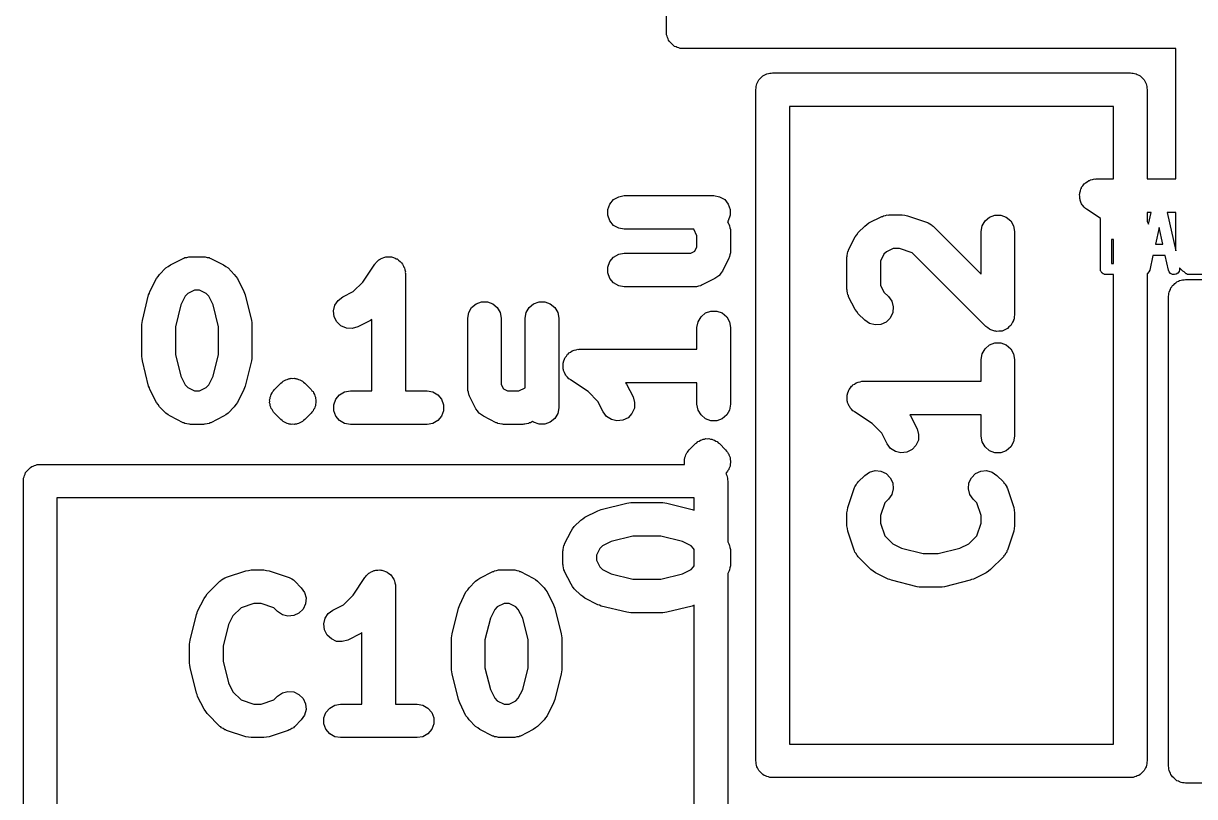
# Model space of a CAD drawing. Extents: x 103.2 to 159.1, y -150.7 to -109.
# Drawn here: x 103.66 to 108.9, y -124.14 to -120.68 of the extents above; entities that cross this region are included whole.
import ezdxf

# ---------------------------------------------------------------- set-up
doc = ezdxf.new("R2010")
doc.units = 0
doc.header["$MEASUREMENT"] = 0
doc.layers.add('BLACK', color=7, linetype='CONTINUOUS')

msp = doc.modelspace()

# ---------------------------------------------------------------- linework, layer by layer
at = {"layer": 'Black'}
for p, q in [((106.539, -120.718), (106.539, -119.518)), ((106.54, -120.724), (106.539, -120.718)), ((106.54, -120.731), (106.54, -120.724)), ((106.542, -120.737), (106.54, -120.731)), ((106.544, -120.744), (106.542, -120.737)), ((106.547, -120.749), (106.544, -120.744)), ((106.549, -120.755), (106.547, -120.749)), ((106.553, -120.761), (106.549, -120.755)), ((106.557, -120.766), (106.553, -120.761)), ((106.562, -120.77), (106.557, -120.766)), ((106.566, -120.775), (106.562, -120.77)), ((106.571, -120.779), (106.566, -120.775)), ((106.576, -120.783), (106.571, -120.779)), ((106.583, -120.785), (106.576, -120.783)), ((106.588, -120.788), (106.583, -120.785)), ((106.595, -120.79), (106.588, -120.788)), ((106.601, -120.792), (106.595, -120.79)), ((106.608, -120.792), (106.601, -120.792)), ((106.614, -120.793), (106.608, -120.792)), ((108.814, -120.793), (106.614, -120.793)), ((108.817, -120.792), (108.814, -120.793)), ((108.817, -121.375), (108.817, -120.792)), ((106.962, -120.924), (106.966, -120.919)), ((106.966, -120.919), (106.971, -120.915)), ((106.971, -120.915), (106.977, -120.911)), ((106.977, -120.911), (106.983, -120.909)), ((106.983, -120.909), (106.988, -120.906)), ((106.988, -120.906), (106.995, -120.904)), ((106.995, -120.904), (107.001, -120.902)), ((107.001, -120.902), (107.008, -120.902)), ((107.008, -120.902), (107.014, -120.901)), ((107.014, -120.901), (108.614, -120.901)), ((108.614, -120.901), (108.62, -120.902)), ((108.62, -120.902), (108.627, -120.902)), ((108.627, -120.902), (108.633, -120.904)), ((108.633, -120.904), (108.64, -120.906)), ((108.64, -120.906), (108.645, -120.909)), ((108.645, -120.909), (108.651, -120.911)), ((108.651, -120.911), (108.657, -120.915)), ((108.657, -120.915), (108.662, -120.919)), ((108.662, -120.919), (108.666, -120.924)), ((106.939, -120.976), (106.94, -120.97)), ((106.94, -120.963), (106.942, -120.957)), ((106.94, -120.97), (106.94, -120.963)), ((106.942, -120.957), (106.944, -120.95)), ((106.944, -120.95), (106.947, -120.945)), ((106.947, -120.945), (106.949, -120.938)), ((106.949, -120.938), (106.953, -120.933)), ((106.953, -120.933), (106.957, -120.928)), ((106.957, -120.928), (106.962, -120.924)), ((108.666, -120.924), (108.671, -120.928)), ((108.671, -120.928), (108.675, -120.933)), ((108.675, -120.933), (108.679, -120.938)), ((108.679, -120.938), (108.681, -120.945)), ((108.681, -120.945), (108.684, -120.95)), ((108.684, -120.95), (108.686, -120.957)), ((108.686, -120.957), (108.688, -120.963)), ((108.688, -120.963), (108.688, -120.97)), ((108.688, -120.97), (108.689, -120.976)), ((106.939, -123.976), (106.939, -120.976)), ((108.689, -120.976), (108.689, -121.375)), ((108.539, -121.051), (107.089, -121.051)), ((107.089, -121.051), (107.089, -123.901)), ((108.539, -121.375), (108.539, -121.051)), ((108.411, -121.396), (108.413, -121.393)), ((108.413, -121.393), (108.421, -121.388)), ((108.421, -121.388), (108.428, -121.383)), ((108.428, -121.383), (108.432, -121.382)), ((108.432, -121.382), (108.436, -121.38)), ((108.436, -121.38), (108.445, -121.378)), ((108.445, -121.378), (108.453, -121.375)), ((108.453, -121.375), (108.457, -121.376)), ((108.457, -121.376), (108.461, -121.375)), ((108.461, -121.375), (108.539, -121.375)), ((108.689, -121.375), (108.817, -121.375)), ((108.387, -121.445), (108.388, -121.441)), ((108.388, -121.454), (108.387, -121.445)), ((108.388, -121.437), (108.391, -121.429)), ((108.388, -121.441), (108.388, -121.437)), ((108.391, -121.429), (108.393, -121.42)), ((108.393, -121.42), (108.395, -121.416)), ((108.395, -121.416), (108.396, -121.412)), ((108.396, -121.412), (108.402, -121.406)), ((108.402, -121.406), (108.407, -121.398)), ((108.407, -121.398), (108.411, -121.396)), ((106.278, -121.512), (106.286, -121.488)), ((106.286, -121.488), (106.303, -121.468)), ((106.303, -121.468), (106.326, -121.455)), ((106.326, -121.455), (106.351, -121.45)), ((106.351, -121.45), (106.751, -121.45)), ((106.751, -121.45), (106.777, -121.455)), ((106.777, -121.455), (106.8, -121.468)), ((106.8, -121.468), (106.816, -121.488)), ((106.816, -121.488), (106.825, -121.512)), ((108.388, -121.463), (108.388, -121.454)), ((108.389, -121.467), (108.388, -121.463)), ((108.389, -121.471), (108.389, -121.467)), ((108.393, -121.479), (108.389, -121.471)), ((108.396, -121.487), (108.393, -121.479)), ((108.399, -121.491), (108.396, -121.487)), ((108.401, -121.494), (108.399, -121.491)), ((108.407, -121.501), (108.401, -121.494)), ((106.278, -121.538), (106.278, -121.512)), ((106.286, -121.563), (106.278, -121.538)), ((106.825, -121.538), (106.816, -121.563)), ((106.825, -121.512), (106.825, -121.538)), ((107.445, -121.572), (107.502, -121.544)), ((107.502, -121.544), (107.506, -121.543)), ((107.506, -121.543), (107.51, -121.54)), ((107.51, -121.54), (107.519, -121.539)), ((107.519, -121.539), (107.527, -121.536)), ((107.527, -121.536), (107.531, -121.537)), ((107.531, -121.537), (107.536, -121.536)), ((107.536, -121.536), (107.593, -121.536)), ((107.593, -121.536), (107.605, -121.538)), ((107.605, -121.538), (107.617, -121.54)), ((107.617, -121.54), (107.702, -121.568)), ((107.964, -121.563), (107.984, -121.546)), ((107.984, -121.546), (108.008, -121.537)), ((108.008, -121.537), (108.034, -121.537)), ((108.034, -121.537), (108.059, -121.546)), ((108.059, -121.546), (108.079, -121.563)), ((108.413, -121.507), (108.407, -121.501)), ((108.417, -121.51), (108.413, -121.507)), ((108.42, -121.512), (108.417, -121.51)), ((108.48, -121.552), (108.42, -121.512)), ((108.689, -121.525), (108.689, -121.566)), ((108.707, -121.525), (108.689, -121.525)), ((108.695, -121.578), (108.707, -121.525)), ((108.779, -121.525), (108.817, -121.696)), ((108.817, -121.525), (108.779, -121.525)), ((108.817, -121.696), (108.817, -121.525)), ((106.303, -121.583), (106.286, -121.563)), ((106.326, -121.596), (106.303, -121.583)), ((106.351, -121.6), (106.326, -121.596)), ((106.662, -121.6), (106.351, -121.6)), ((106.676, -121.629), (106.662, -121.6)), ((106.816, -121.563), (106.813, -121.567)), ((106.813, -121.567), (106.819, -121.577)), ((106.819, -121.577), (106.82, -121.581)), ((106.82, -121.581), (106.822, -121.585)), ((106.822, -121.585), (106.823, -121.594)), ((106.823, -121.594), (106.826, -121.602)), ((106.826, -121.602), (106.826, -121.607)), ((107.397, -121.615), (107.426, -121.586)), ((107.426, -121.586), (107.435, -121.579)), ((107.435, -121.579), (107.445, -121.572)), ((107.702, -121.568), (107.706, -121.57)), ((107.706, -121.57), (107.71, -121.571)), ((107.71, -121.571), (107.717, -121.576)), ((107.717, -121.576), (107.725, -121.581)), ((107.725, -121.581), (107.728, -121.584)), ((107.728, -121.584), (107.732, -121.586)), ((107.732, -121.586), (107.946, -121.801)), ((107.946, -121.611), (107.951, -121.585)), ((107.951, -121.585), (107.964, -121.563)), ((108.079, -121.563), (108.092, -121.585)), ((108.092, -121.585), (108.096, -121.611)), ((108.48, -121.778), (108.48, -121.552)), ((108.689, -121.566), (108.695, -121.578)), ((108.743, -121.593), (108.726, -121.667)), ((108.759, -121.667), (108.743, -121.593)), ((106.676, -121.679), (106.676, -121.629)), ((106.826, -121.607), (106.826, -121.611)), ((106.826, -121.611), (106.826, -121.697)), ((107.354, -121.692), (107.383, -121.634)), ((107.383, -121.634), (107.39, -121.625)), ((107.39, -121.625), (107.397, -121.615)), ((107.946, -121.801), (107.946, -121.611)), ((108.096, -121.611), (108.096, -121.982)), ((108.53, -121.646), (108.53, -121.753)), ((108.539, -121.646), (108.53, -121.646)), ((108.539, -121.753), (108.539, -121.646)), ((106.326, -121.712), (106.351, -121.707)), ((106.351, -121.707), (106.648, -121.707)), ((106.648, -121.707), (106.667, -121.698)), ((106.667, -121.698), (106.676, -121.679)), ((106.826, -121.705), (106.823, -121.714)), ((106.826, -121.697), (106.826, -121.701)), ((106.826, -121.701), (106.826, -121.705)), ((107.349, -121.708), (107.351, -121.699)), ((107.351, -121.699), (107.353, -121.696)), ((107.353, -121.696), (107.354, -121.692)), ((107.523, -121.701), (107.512, -121.712)), ((107.553, -121.686), (107.523, -121.701)), ((107.581, -121.686), (107.553, -121.686)), ((107.638, -121.705), (107.581, -121.686)), ((107.968, -122.035), (107.638, -121.705)), ((108.726, -121.667), (108.759, -121.667)), ((104.311, -121.767), (104.321, -121.759)), ((104.321, -121.759), (104.378, -121.731)), ((104.378, -121.731), (104.382, -121.73)), ((104.382, -121.73), (104.386, -121.727)), ((104.386, -121.727), (104.394, -121.726)), ((104.394, -121.726), (104.403, -121.723)), ((104.403, -121.723), (104.407, -121.724)), ((104.407, -121.724), (104.411, -121.723)), ((104.411, -121.723), (104.469, -121.723)), ((104.469, -121.723), (104.473, -121.724)), ((104.473, -121.724), (104.477, -121.723)), ((104.477, -121.723), (104.486, -121.726)), ((104.486, -121.726), (104.494, -121.727)), ((104.494, -121.727), (104.498, -121.73)), ((104.498, -121.73), (104.502, -121.731)), ((104.502, -121.731), (104.559, -121.759)), ((104.559, -121.759), (104.569, -121.767)), ((105.182, -121.836), (105.235, -121.756)), ((105.235, -121.756), (105.238, -121.753)), ((105.238, -121.753), (105.24, -121.75)), ((105.24, -121.75), (105.246, -121.744)), ((105.246, -121.744), (105.253, -121.737)), ((105.253, -121.737), (105.256, -121.736)), ((105.256, -121.736), (105.26, -121.733)), ((105.26, -121.733), (105.268, -121.73)), ((105.268, -121.73), (105.276, -121.726)), ((105.276, -121.726), (105.28, -121.725)), ((105.28, -121.725), (105.284, -121.724)), ((105.284, -121.724), (105.293, -121.724)), ((105.293, -121.724), (105.302, -121.723)), ((105.302, -121.723), (105.306, -121.724)), ((105.306, -121.724), (105.31, -121.724)), ((105.31, -121.724), (105.319, -121.727)), ((105.319, -121.727), (105.327, -121.729)), ((105.327, -121.729), (105.331, -121.732)), ((105.331, -121.732), (105.335, -121.733)), ((105.335, -121.733), (105.341, -121.739)), ((105.341, -121.739), (105.349, -121.744)), ((105.349, -121.744), (105.351, -121.747)), ((105.351, -121.747), (105.355, -121.75)), ((105.355, -121.75), (105.359, -121.757)), ((105.359, -121.757), (105.364, -121.765)), ((106.278, -121.769), (106.286, -121.745)), ((106.286, -121.745), (106.303, -121.725)), ((106.303, -121.725), (106.326, -121.712)), ((106.819, -121.73), (106.79, -121.787)), ((106.82, -121.726), (106.819, -121.73)), ((106.822, -121.722), (106.82, -121.726)), ((106.823, -121.714), (106.822, -121.722)), ((107.346, -121.725), (107.347, -121.721)), ((107.346, -121.868), (107.346, -121.725)), ((107.347, -121.717), (107.349, -121.708)), ((107.347, -121.721), (107.347, -121.717)), ((107.512, -121.712), (107.496, -121.743)), ((107.496, -121.743), (107.496, -121.85)), ((108.53, -121.753), (108.539, -121.753)), ((108.715, -121.717), (108.701, -121.783)), ((108.77, -121.717), (108.715, -121.717)), ((108.785, -121.783), (108.77, -121.717)), ((104.259, -121.821), (104.266, -121.812)), ((104.266, -121.812), (104.273, -121.802)), ((104.273, -121.802), (104.301, -121.773)), ((104.301, -121.773), (104.311, -121.767)), ((104.569, -121.767), (104.579, -121.773)), ((104.579, -121.773), (104.607, -121.802)), ((104.607, -121.802), (104.614, -121.812)), ((104.614, -121.812), (104.621, -121.821)), ((105.364, -121.765), (105.365, -121.769)), ((105.365, -121.769), (105.368, -121.772)), ((105.368, -121.772), (105.369, -121.781)), ((105.369, -121.781), (105.372, -121.79)), ((105.372, -121.79), (105.371, -121.794)), ((105.371, -121.794), (105.372, -121.798)), ((105.372, -121.798), (105.372, -122.323)), ((106.278, -121.795), (106.278, -121.769)), ((106.286, -121.82), (106.278, -121.795)), ((106.774, -121.808), (106.765, -121.814)), ((106.776, -121.807), (106.774, -121.808)), ((106.777, -121.805), (106.776, -121.807)), ((106.783, -121.796), (106.777, -121.805)), ((106.79, -121.787), (106.783, -121.796)), ((108.48, -121.78), (108.48, -121.778)), ((108.48, -121.782), (108.48, -121.78)), ((108.481, -121.784), (108.48, -121.782)), ((108.481, -121.786), (108.481, -121.784)), ((108.482, -121.788), (108.481, -121.786)), ((108.483, -121.79), (108.482, -121.788)), ((108.485, -121.792), (108.483, -121.79)), ((108.486, -121.794), (108.485, -121.792)), ((108.487, -121.795), (108.486, -121.794)), ((108.489, -121.797), (108.487, -121.795)), ((108.491, -121.798), (108.489, -121.797)), ((108.492, -121.799), (108.491, -121.798)), ((108.494, -121.8), (108.492, -121.799)), ((108.496, -121.801), (108.494, -121.8)), ((108.498, -121.802), (108.496, -121.801)), ((108.5, -121.802), (108.498, -121.802)), ((108.503, -121.802), (108.5, -121.802)), ((108.505, -121.803), (108.503, -121.802)), ((108.539, -121.803), (108.505, -121.803)), ((108.539, -123.901), (108.539, -121.803)), ((108.691, -121.798), (108.689, -121.799)), ((108.689, -121.799), (108.689, -123.976)), ((108.697, -121.791), (108.691, -121.798)), ((108.701, -121.783), (108.697, -121.791)), ((108.788, -121.791), (108.785, -121.783)), ((108.794, -121.798), (108.788, -121.791)), ((108.802, -121.802), (108.794, -121.798)), ((108.811, -121.803), (108.802, -121.802)), ((108.819, -121.801), (108.811, -121.803)), ((108.826, -121.796), (108.819, -121.801)), ((108.832, -121.789), (108.826, -121.796)), ((108.834, -121.781), (108.832, -121.789)), ((108.835, -121.774), (108.834, -121.773)), ((108.834, -121.773), (108.834, -121.781)), ((108.84, -121.778), (108.835, -121.774)), ((108.844, -121.783), (108.84, -121.778)), ((108.849, -121.787), (108.844, -121.783)), ((108.855, -121.791), (108.849, -121.787)), ((108.856, -121.792), (108.855, -121.791)), ((108.855, -121.791), (108.855, -121.791)), ((108.857, -121.794), (108.856, -121.792)), ((108.859, -121.795), (108.857, -121.794)), ((108.86, -121.797), (108.859, -121.795)), ((108.862, -121.798), (108.86, -121.797)), ((108.864, -121.799), (108.862, -121.798)), ((108.866, -121.8), (108.864, -121.799)), ((108.868, -121.801), (108.866, -121.8)), ((108.87, -121.802), (108.868, -121.801)), ((108.872, -121.802), (108.87, -121.802)), ((108.874, -121.802), (108.872, -121.802)), ((108.876, -121.803), (108.874, -121.802)), ((108.971, -121.803), (108.876, -121.803)), ((104.23, -121.879), (104.259, -121.821)), ((104.621, -121.821), (104.65, -121.879)), ((105.138, -121.879), (105.182, -121.836)), ((106.303, -121.84), (106.286, -121.82)), ((106.326, -121.853), (106.303, -121.84)), ((106.351, -121.857), (106.326, -121.853)), ((106.666, -121.857), (106.351, -121.857)), ((106.67, -121.857), (106.666, -121.857)), ((106.674, -121.857), (106.67, -121.857)), ((106.683, -121.854), (106.674, -121.857)), ((106.691, -121.853), (106.683, -121.854)), ((106.695, -121.851), (106.691, -121.853)), ((106.699, -121.849), (106.695, -121.851)), ((106.756, -121.821), (106.699, -121.849)), ((106.765, -121.814), (106.756, -121.821)), ((107.496, -121.85), (107.512, -121.881)), ((108.793, -121.869), (108.795, -121.862)), ((108.795, -121.862), (108.799, -121.857)), ((108.799, -121.857), (108.803, -121.852)), ((108.803, -121.852), (108.808, -121.848)), ((108.808, -121.848), (108.812, -121.843)), ((108.812, -121.843), (108.817, -121.839)), ((108.817, -121.839), (108.822, -121.835)), ((108.822, -121.835), (108.829, -121.833)), ((108.829, -121.833), (108.834, -121.83)), ((108.834, -121.83), (108.841, -121.828)), ((108.841, -121.828), (108.847, -121.826)), ((108.847, -121.826), (108.854, -121.826)), ((108.854, -121.826), (108.86, -121.825)), ((108.86, -121.825), (111.22, -121.825)), ((104.196, -122.008), (104.224, -121.894)), ((104.224, -121.894), (104.228, -121.886)), ((104.228, -121.886), (104.23, -121.879)), ((104.387, -121.899), (104.368, -121.938)), ((104.399, -121.888), (104.387, -121.899)), ((104.429, -121.873), (104.399, -121.888)), ((104.451, -121.873), (104.429, -121.873)), ((104.481, -121.888), (104.451, -121.873)), ((104.493, -121.899), (104.481, -121.888)), ((104.512, -121.938), (104.493, -121.899)), ((104.65, -121.879), (104.652, -121.886)), ((104.652, -121.886), (104.656, -121.894)), ((104.656, -121.894), (104.684, -122.008)), ((105.071, -121.918), (105.092, -121.902)), ((105.092, -121.902), (105.138, -121.879)), ((107.347, -121.872), (107.346, -121.868)), ((107.347, -121.877), (107.347, -121.872)), ((107.349, -121.885), (107.347, -121.877)), ((107.351, -121.894), (107.349, -121.885)), ((107.353, -121.897), (107.351, -121.894)), ((107.354, -121.902), (107.353, -121.897)), ((107.383, -121.959), (107.354, -121.902)), ((107.512, -121.881), (107.532, -121.901)), ((107.532, -121.901), (107.547, -121.922)), ((108.785, -121.9), (108.786, -121.894)), ((108.785, -124), (108.785, -121.9)), ((108.786, -121.887), (108.788, -121.881)), ((108.786, -121.894), (108.786, -121.887)), ((108.788, -121.881), (108.79, -121.874)), ((108.79, -121.874), (108.793, -121.869)), ((104.368, -121.938), (104.344, -122.036)), ((104.536, -122.036), (104.512, -121.938)), ((105.051, -121.965), (105.057, -121.939)), ((105.054, -121.991), (105.051, -121.965)), ((105.057, -121.939), (105.071, -121.918)), ((105.655, -121.972), (105.668, -121.95)), ((105.668, -121.95), (105.688, -121.933)), ((105.688, -121.933), (105.713, -121.924)), ((105.713, -121.924), (105.739, -121.924)), ((105.739, -121.924), (105.763, -121.933)), ((105.763, -121.933), (105.783, -121.95)), ((105.783, -121.95), (105.796, -121.972)), ((105.912, -121.972), (105.925, -121.95)), ((105.925, -121.95), (105.945, -121.933)), ((105.945, -121.933), (105.97, -121.924)), ((105.97, -121.924), (105.996, -121.924)), ((105.996, -121.924), (106.02, -121.933)), ((106.02, -121.933), (106.04, -121.95)), ((106.04, -121.95), (106.053, -121.972)), ((106.714, -121.974), (106.738, -121.966)), ((106.738, -121.966), (106.764, -121.966)), ((106.764, -121.966), (106.789, -121.974)), ((107.39, -121.968), (107.383, -121.959)), ((107.397, -121.978), (107.39, -121.968)), ((107.547, -121.922), (107.553, -121.947)), ((107.553, -121.947), (107.551, -121.973)), ((104.194, -122.026), (104.195, -122.017)), ((104.195, -122.017), (104.196, -122.008)), ((104.684, -122.008), (104.685, -122.017)), ((104.685, -122.017), (104.686, -122.026)), ((105.065, -122.014), (105.054, -121.991)), ((105.084, -122.032), (105.065, -122.014)), ((105.216, -122.008), (105.159, -122.036)), ((105.222, -122.004), (105.216, -122.008)), ((105.222, -122.323), (105.222, -122.004)), ((105.651, -121.998), (105.655, -121.972)), ((105.651, -122.312), (105.651, -121.998)), ((105.796, -121.972), (105.801, -121.998)), ((105.801, -121.998), (105.801, -122.294)), ((105.908, -121.998), (105.912, -121.972)), ((105.908, -122.309), (105.908, -121.998)), ((106.053, -121.972), (106.058, -121.998)), ((106.058, -121.998), (106.058, -122.398)), ((106.676, -122.039), (106.681, -122.014)), ((106.681, -122.014), (106.694, -121.991)), ((106.694, -121.991), (106.714, -121.974)), ((106.789, -121.974), (106.809, -121.991)), ((106.809, -121.991), (106.822, -122.014)), ((106.822, -122.014), (106.826, -122.039)), ((107.426, -122.007), (107.397, -121.978)), ((107.447, -122.022), (107.426, -122.007)), ((107.472, -122.028), (107.447, -122.022)), ((107.522, -122.015), (107.498, -122.026)), ((107.54, -121.997), (107.522, -122.015)), ((107.551, -121.973), (107.54, -121.997)), ((108.087, -122.016), (108.083, -122.025)), ((108.092, -122.008), (108.087, -122.016)), ((108.094, -122.002), (108.092, -122.005)), ((108.092, -122.005), (108.092, -122.008)), ((108.095, -121.992), (108.094, -122.002)), ((108.096, -121.982), (108.095, -121.992)), ((104.194, -122.169), (104.194, -122.026)), ((104.344, -122.036), (104.344, -122.16)), ((104.536, -122.16), (104.536, -122.036)), ((104.686, -122.026), (104.686, -122.169)), ((105.108, -122.042), (105.084, -122.032)), ((105.134, -122.044), (105.108, -122.042)), ((105.159, -122.036), (105.134, -122.044)), ((106.676, -122.136), (106.676, -122.039)), ((106.826, -122.039), (106.826, -122.382)), ((107.498, -122.026), (107.472, -122.028)), ((107.976, -122.041), (107.968, -122.035)), ((107.984, -122.047), (107.976, -122.041)), ((107.987, -122.048), (107.984, -122.047)), ((107.99, -122.05), (107.987, -122.048)), ((107.999, -122.053), (107.99, -122.05)), ((108.008, -122.056), (107.999, -122.053)), ((108.012, -122.056), (108.008, -122.056)), ((108.015, -122.057), (108.012, -122.056)), ((108.025, -122.056), (108.015, -122.057)), ((108.034, -122.056), (108.025, -122.056)), ((108.038, -122.055), (108.034, -122.056)), ((108.041, -122.055), (108.038, -122.055)), ((108.05, -122.051), (108.041, -122.055)), ((108.059, -122.047), (108.05, -122.051)), ((108.061, -122.045), (108.059, -122.047)), ((108.064, -122.044), (108.061, -122.045)), ((108.071, -122.037), (108.064, -122.044)), ((108.079, -122.03), (108.071, -122.037)), ((108.081, -122.028), (108.079, -122.03)), ((108.083, -122.025), (108.081, -122.028)), ((107.964, -122.134), (107.984, -122.117)), ((107.984, -122.117), (108.008, -122.108)), ((108.008, -122.108), (108.034, -122.108)), ((108.034, -122.108), (108.059, -122.117)), ((108.059, -122.117), (108.079, -122.134)), ((104.195, -122.178), (104.194, -122.169)), ((104.196, -122.188), (104.195, -122.178)), ((104.344, -122.16), (104.368, -122.257)), ((104.512, -122.257), (104.536, -122.16)), ((104.685, -122.178), (104.684, -122.188)), ((104.686, -122.169), (104.685, -122.178)), ((106.083, -122.181), (106.085, -122.177)), ((106.085, -122.177), (106.086, -122.173)), ((106.086, -122.173), (106.092, -122.167)), ((106.092, -122.167), (106.097, -122.159)), ((106.097, -122.159), (106.101, -122.157)), ((106.101, -122.157), (106.103, -122.153)), ((106.103, -122.153), (106.111, -122.149)), ((106.111, -122.149), (106.118, -122.144)), ((106.118, -122.144), (106.122, -122.142)), ((106.122, -122.142), (106.126, -122.14)), ((106.126, -122.14), (106.135, -122.139)), ((106.135, -122.139), (106.143, -122.136)), ((106.143, -122.136), (106.147, -122.137)), ((106.147, -122.137), (106.151, -122.136)), ((106.151, -122.136), (106.676, -122.136)), ((107.946, -122.182), (107.951, -122.157)), ((107.951, -122.157), (107.964, -122.134)), ((108.079, -122.134), (108.092, -122.157)), ((108.092, -122.157), (108.096, -122.182)), ((104.224, -122.302), (104.196, -122.188)), ((104.684, -122.188), (104.656, -122.302)), ((106.077, -122.206), (106.078, -122.202)), ((106.078, -122.215), (106.077, -122.206)), ((106.078, -122.198), (106.081, -122.189)), ((106.078, -122.202), (106.078, -122.198)), ((106.078, -122.224), (106.078, -122.215)), ((106.079, -122.228), (106.078, -122.224)), ((106.079, -122.232), (106.079, -122.228)), ((106.081, -122.189), (106.083, -122.181)), ((107.946, -122.279), (107.946, -122.182)), ((108.096, -122.182), (108.096, -122.525)), ((104.368, -122.257), (104.387, -122.296)), ((104.493, -122.296), (104.512, -122.257)), ((104.821, -122.284), (104.825, -122.279)), ((104.825, -122.279), (104.828, -122.278)), ((104.828, -122.278), (104.831, -122.276)), ((104.831, -122.276), (104.834, -122.275)), ((104.834, -122.275), (104.837, -122.273)), ((104.837, -122.273), (104.843, -122.271)), ((104.843, -122.271), (104.849, -122.268)), ((104.849, -122.268), (104.852, -122.268)), ((104.852, -122.268), (104.855, -122.267)), ((104.855, -122.267), (104.859, -122.267)), ((104.859, -122.267), (104.862, -122.266)), ((104.862, -122.266), (104.869, -122.267)), ((104.869, -122.267), (104.875, -122.266)), ((104.875, -122.266), (104.878, -122.267)), ((104.878, -122.267), (104.882, -122.267)), ((104.882, -122.267), (104.885, -122.268)), ((104.885, -122.268), (104.888, -122.268)), ((104.888, -122.268), (104.894, -122.271)), ((104.894, -122.271), (104.9, -122.273)), ((104.9, -122.273), (104.903, -122.275)), ((104.903, -122.275), (104.906, -122.276)), ((104.906, -122.276), (104.909, -122.278)), ((104.909, -122.278), (104.912, -122.279)), ((104.912, -122.279), (104.916, -122.284)), ((106.083, -122.24), (106.079, -122.232)), ((106.086, -122.248), (106.083, -122.24)), ((106.089, -122.252), (106.086, -122.248)), ((106.091, -122.255), (106.089, -122.252)), ((106.097, -122.261), (106.091, -122.255)), ((106.103, -122.268), (106.097, -122.261)), ((106.107, -122.27), (106.103, -122.268)), ((106.11, -122.273), (106.107, -122.27)), ((106.189, -122.326), (106.11, -122.273)), ((107.392, -122.285), (107.396, -122.283)), ((107.396, -122.283), (107.405, -122.282)), ((107.405, -122.282), (107.413, -122.279)), ((107.413, -122.279), (107.417, -122.279)), ((107.417, -122.279), (107.421, -122.279)), ((107.421, -122.279), (107.946, -122.279)), ((104.228, -122.309), (104.224, -122.302)), ((104.23, -122.317), (104.228, -122.309)), ((104.259, -122.374), (104.23, -122.317)), ((104.387, -122.296), (104.399, -122.308)), ((104.399, -122.308), (104.429, -122.323)), ((104.429, -122.323), (104.451, -122.323)), ((104.451, -122.323), (104.481, -122.308)), ((104.481, -122.308), (104.493, -122.296)), ((104.65, -122.317), (104.621, -122.374)), ((104.652, -122.309), (104.65, -122.317)), ((104.656, -122.302), (104.652, -122.309)), ((104.772, -122.338), (104.776, -122.332)), ((104.776, -122.332), (104.779, -122.326)), ((104.779, -122.326), (104.783, -122.322)), ((104.783, -122.322), (104.787, -122.316)), ((104.787, -122.316), (104.815, -122.288)), ((104.815, -122.288), (104.821, -122.284)), ((104.916, -122.284), (104.922, -122.288)), ((104.922, -122.288), (104.95, -122.316)), ((104.95, -122.316), (104.954, -122.322)), ((104.954, -122.322), (104.959, -122.326)), ((104.959, -122.326), (104.961, -122.332)), ((104.961, -122.332), (104.965, -122.338)), ((105.077, -122.34), (105.1, -122.327)), ((105.1, -122.327), (105.126, -122.323)), ((105.126, -122.323), (105.222, -122.323)), ((105.372, -122.323), (105.469, -122.323)), ((105.469, -122.323), (105.494, -122.327)), ((105.494, -122.327), (105.517, -122.34)), ((105.651, -122.316), (105.651, -122.312)), ((105.651, -122.321), (105.651, -122.316)), ((105.654, -122.329), (105.651, -122.321)), ((105.655, -122.338), (105.654, -122.329)), ((105.801, -122.294), (105.81, -122.313)), ((105.81, -122.313), (105.829, -122.323)), ((105.829, -122.323), (105.879, -122.323)), ((105.879, -122.323), (105.908, -122.309)), ((106.233, -122.37), (106.189, -122.326)), ((106.676, -122.286), (106.357, -122.286)), ((106.357, -122.286), (106.361, -122.292)), ((106.361, -122.292), (106.39, -122.349)), ((106.676, -122.382), (106.676, -122.286)), ((107.348, -122.341), (107.351, -122.332)), ((107.351, -122.332), (107.353, -122.324)), ((107.353, -122.324), (107.355, -122.32)), ((107.355, -122.32), (107.356, -122.316)), ((107.356, -122.316), (107.362, -122.309)), ((107.362, -122.309), (107.367, -122.302)), ((107.367, -122.302), (107.371, -122.299)), ((107.371, -122.299), (107.373, -122.296)), ((107.373, -122.296), (107.381, -122.292)), ((107.381, -122.292), (107.388, -122.286)), ((107.388, -122.286), (107.392, -122.285)), ((104.266, -122.384), (104.259, -122.374)), ((104.273, -122.394), (104.266, -122.384)), ((104.614, -122.384), (104.607, -122.394)), ((104.621, -122.374), (104.614, -122.384)), ((104.765, -122.363), (104.767, -122.356)), ((104.766, -122.369), (104.765, -122.363)), ((104.765, -122.376), (104.766, -122.369)), ((104.767, -122.382), (104.765, -122.376)), ((104.767, -122.35), (104.77, -122.344)), ((104.767, -122.356), (104.767, -122.35)), ((104.767, -122.389), (104.767, -122.382)), ((104.77, -122.344), (104.772, -122.338)), ((104.965, -122.338), (104.967, -122.344)), ((104.967, -122.344), (104.97, -122.35)), ((104.97, -122.35), (104.97, -122.356)), ((104.97, -122.356), (104.972, -122.363)), ((104.972, -122.376), (104.97, -122.382)), ((104.97, -122.382), (104.97, -122.389)), ((104.972, -122.363), (104.971, -122.369)), ((104.971, -122.369), (104.972, -122.376)), ((105.052, -122.385), (105.061, -122.36)), ((105.052, -122.411), (105.052, -122.385)), ((105.061, -122.36), (105.077, -122.34)), ((105.517, -122.34), (105.533, -122.36)), ((105.533, -122.36), (105.542, -122.385)), ((105.542, -122.385), (105.542, -122.411)), ((105.657, -122.342), (105.655, -122.338)), ((105.659, -122.346), (105.657, -122.342)), ((105.687, -122.403), (105.659, -122.346)), ((106.256, -122.416), (106.233, -122.37)), ((106.39, -122.349), (106.397, -122.374)), ((106.397, -122.374), (106.396, -122.4)), ((106.681, -122.408), (106.676, -122.382)), ((106.826, -122.382), (106.822, -122.408)), ((107.347, -122.349), (107.348, -122.345)), ((107.348, -122.358), (107.347, -122.349)), ((107.348, -122.345), (107.348, -122.341)), ((107.348, -122.367), (107.348, -122.358)), ((107.349, -122.371), (107.348, -122.367)), ((107.349, -122.375), (107.349, -122.371)), ((107.353, -122.383), (107.349, -122.375)), ((107.356, -122.391), (107.353, -122.383)), ((104.301, -122.422), (104.273, -122.394)), ((104.311, -122.429), (104.301, -122.422)), ((104.321, -122.436), (104.311, -122.429)), ((104.378, -122.465), (104.321, -122.436)), ((104.559, -122.436), (104.502, -122.465)), ((104.569, -122.429), (104.559, -122.436)), ((104.579, -122.422), (104.569, -122.429)), ((104.607, -122.394), (104.579, -122.422)), ((104.77, -122.395), (104.767, -122.389)), ((104.772, -122.401), (104.77, -122.395)), ((104.776, -122.406), (104.772, -122.401)), ((104.779, -122.412), (104.776, -122.406)), ((104.783, -122.417), (104.779, -122.412)), ((104.787, -122.422), (104.783, -122.417)), ((104.815, -122.451), (104.787, -122.422)), ((104.95, -122.422), (104.922, -122.451)), ((104.954, -122.417), (104.95, -122.422)), ((104.959, -122.412), (104.954, -122.417)), ((104.961, -122.406), (104.959, -122.412)), ((104.965, -122.401), (104.961, -122.406)), ((104.967, -122.395), (104.965, -122.401)), ((104.97, -122.389), (104.967, -122.395)), ((105.061, -122.435), (105.052, -122.411)), ((105.077, -122.455), (105.061, -122.435)), ((105.533, -122.435), (105.517, -122.455)), ((105.542, -122.411), (105.533, -122.435)), ((105.694, -122.412), (105.687, -122.403)), ((105.7, -122.421), (105.694, -122.412)), ((105.701, -122.422), (105.7, -122.421)), ((105.703, -122.424), (105.701, -122.422)), ((105.712, -122.43), (105.703, -122.424)), ((105.721, -122.436), (105.712, -122.43)), ((105.778, -122.465), (105.721, -122.436)), ((106.053, -122.424), (106.04, -122.446)), ((106.058, -122.398), (106.053, -122.424)), ((106.271, -122.437), (106.256, -122.416)), ((106.293, -122.451), (106.271, -122.437)), ((106.385, -122.424), (106.368, -122.443)), ((106.396, -122.4), (106.385, -122.424)), ((106.694, -122.43), (106.681, -122.408)), ((106.714, -122.447), (106.694, -122.43)), ((106.809, -122.43), (106.789, -122.447)), ((106.822, -122.408), (106.809, -122.43)), ((107.359, -122.394), (107.356, -122.391)), ((107.361, -122.398), (107.359, -122.394)), ((107.367, -122.404), (107.361, -122.398)), ((107.373, -122.411), (107.367, -122.404)), ((107.377, -122.413), (107.373, -122.411)), ((107.38, -122.416), (107.377, -122.413)), ((107.459, -122.469), (107.38, -122.416)), ((107.946, -122.429), (107.627, -122.429)), ((107.627, -122.429), (107.631, -122.434)), ((107.631, -122.434), (107.66, -122.492)), ((107.946, -122.525), (107.946, -122.429)), ((104.382, -122.466), (104.378, -122.465)), ((104.386, -122.468), (104.382, -122.466)), ((104.394, -122.47), (104.386, -122.468)), ((104.403, -122.472), (104.394, -122.47)), ((104.407, -122.472), (104.403, -122.472)), ((104.411, -122.473), (104.407, -122.472)), ((104.469, -122.473), (104.411, -122.473)), ((104.473, -122.472), (104.469, -122.473)), ((104.477, -122.472), (104.473, -122.472)), ((104.486, -122.47), (104.477, -122.472)), ((104.494, -122.468), (104.486, -122.47)), ((104.498, -122.466), (104.494, -122.468)), ((104.502, -122.465), (104.498, -122.466)), ((104.821, -122.455), (104.815, -122.451)), ((104.825, -122.459), (104.821, -122.455)), ((104.828, -122.461), (104.825, -122.459)), ((104.831, -122.463), (104.828, -122.461)), ((104.834, -122.464), (104.831, -122.463)), ((104.837, -122.466), (104.834, -122.464)), ((104.843, -122.468), (104.837, -122.466)), ((104.849, -122.47), (104.843, -122.468)), ((104.852, -122.471), (104.849, -122.47)), ((104.855, -122.472), (104.852, -122.471)), ((104.859, -122.472), (104.855, -122.472)), ((104.862, -122.473), (104.859, -122.472)), ((104.869, -122.472), (104.862, -122.473)), ((104.875, -122.473), (104.869, -122.472)), ((104.878, -122.472), (104.875, -122.473)), ((104.882, -122.472), (104.878, -122.472)), ((104.885, -122.471), (104.882, -122.472)), ((104.888, -122.47), (104.885, -122.471)), ((104.894, -122.468), (104.888, -122.47)), ((104.9, -122.466), (104.894, -122.468)), ((104.903, -122.464), (104.9, -122.466)), ((104.906, -122.463), (104.903, -122.464)), ((104.909, -122.461), (104.906, -122.463)), ((104.912, -122.459), (104.909, -122.461)), ((104.916, -122.455), (104.912, -122.459)), ((104.922, -122.451), (104.916, -122.455)), ((105.1, -122.468), (105.077, -122.455)), ((105.126, -122.473), (105.1, -122.468)), ((105.469, -122.473), (105.126, -122.473)), ((105.494, -122.468), (105.469, -122.473)), ((105.517, -122.455), (105.494, -122.468)), ((105.782, -122.466), (105.778, -122.465)), ((105.786, -122.468), (105.782, -122.466)), ((105.794, -122.47), (105.786, -122.468)), ((105.803, -122.472), (105.794, -122.47)), ((105.807, -122.472), (105.803, -122.472)), ((105.811, -122.473), (105.807, -122.472)), ((105.897, -122.473), (105.811, -122.473)), ((105.901, -122.472), (105.897, -122.473)), ((105.906, -122.472), (105.901, -122.472)), ((105.914, -122.47), (105.906, -122.472)), ((105.923, -122.468), (105.914, -122.47)), ((105.926, -122.466), (105.923, -122.468)), ((105.931, -122.465), (105.926, -122.466)), ((105.941, -122.46), (105.931, -122.465)), ((105.945, -122.463), (105.941, -122.46)), ((105.97, -122.472), (105.945, -122.463)), ((105.996, -122.472), (105.97, -122.472)), ((106.02, -122.463), (105.996, -122.472)), ((106.04, -122.446), (106.02, -122.463)), ((106.318, -122.457), (106.293, -122.451)), ((106.344, -122.454), (106.318, -122.457)), ((106.368, -122.443), (106.344, -122.454)), ((106.738, -122.456), (106.714, -122.447)), ((106.764, -122.456), (106.738, -122.456)), ((106.789, -122.447), (106.764, -122.456)), ((107.503, -122.512), (107.459, -122.469)), ((107.66, -122.492), (107.667, -122.517)), ((106.686, -122.547), (106.691, -122.543)), ((106.691, -122.543), (106.697, -122.541)), ((106.697, -122.541), (106.703, -122.538)), ((106.703, -122.538), (106.71, -122.538)), ((106.71, -122.538), (106.716, -122.536)), ((106.716, -122.536), (106.723, -122.537)), ((106.723, -122.537), (106.729, -122.536)), ((106.729, -122.536), (106.736, -122.538)), ((106.736, -122.538), (106.742, -122.538)), ((106.742, -122.538), (106.748, -122.541)), ((106.748, -122.541), (106.755, -122.543)), ((106.755, -122.543), (106.76, -122.547)), ((107.526, -122.559), (107.503, -122.512)), ((107.666, -122.543), (107.655, -122.566)), ((107.667, -122.517), (107.666, -122.543)), ((107.951, -122.551), (107.946, -122.525)), ((108.096, -122.525), (108.092, -122.551)), ((106.631, -122.599), (106.633, -122.596)), ((106.633, -122.596), (106.637, -122.592)), ((106.637, -122.592), (106.641, -122.586)), ((106.641, -122.586), (106.67, -122.558)), ((106.67, -122.558), (106.675, -122.554)), ((106.675, -122.554), (106.68, -122.549)), ((106.68, -122.549), (106.686, -122.547)), ((106.76, -122.547), (106.766, -122.549)), ((106.766, -122.549), (106.771, -122.554)), ((106.771, -122.554), (106.776, -122.558)), ((106.776, -122.558), (106.804, -122.586)), ((106.804, -122.586), (106.808, -122.592)), ((106.808, -122.592), (106.813, -122.596)), ((106.813, -122.596), (106.814, -122.599)), ((107.541, -122.58), (107.526, -122.559)), ((107.563, -122.594), (107.541, -122.58)), ((107.588, -122.6), (107.563, -122.594)), ((107.614, -122.597), (107.588, -122.6)), ((107.638, -122.585), (107.614, -122.597)), ((107.655, -122.566), (107.638, -122.585)), ((107.964, -122.573), (107.951, -122.551)), ((107.984, -122.59), (107.964, -122.573)), ((108.008, -122.599), (107.984, -122.59)), ((108.059, -122.59), (108.034, -122.599)), ((108.079, -122.573), (108.059, -122.59)), ((108.092, -122.551), (108.079, -122.573)), ((106.62, -122.626), (106.622, -122.623)), ((106.62, -122.63), (106.62, -122.626)), ((106.62, -122.633), (106.62, -122.63)), ((106.62, -122.639), (106.62, -122.633)), ((106.62, -122.646), (106.62, -122.639)), ((106.62, -122.649), (106.62, -122.646)), ((106.62, -122.651), (106.62, -122.649)), ((106.622, -122.62), (106.625, -122.614)), ((106.622, -122.623), (106.622, -122.62)), ((106.625, -122.614), (106.626, -122.608)), ((106.626, -122.608), (106.628, -122.605)), ((106.628, -122.605), (106.629, -122.602)), ((106.629, -122.602), (106.631, -122.599)), ((106.814, -122.599), (106.816, -122.602)), ((106.816, -122.602), (106.818, -122.605)), ((106.818, -122.605), (106.819, -122.608)), ((106.819, -122.608), (106.821, -122.614)), ((106.821, -122.614), (106.824, -122.62)), ((106.824, -122.62), (106.824, -122.623)), ((106.824, -122.623), (106.825, -122.626)), ((106.825, -122.626), (106.825, -122.63)), ((106.825, -122.63), (106.826, -122.633)), ((106.826, -122.646), (106.825, -122.649)), ((106.825, -122.649), (106.825, -122.652)), ((106.826, -122.633), (106.826, -122.639)), ((106.826, -122.639), (106.826, -122.646)), ((108.034, -122.599), (108.008, -122.599)), ((103.667, -122.707), (103.669, -122.7)), ((103.669, -122.7), (103.672, -122.695)), ((103.672, -122.695), (103.674, -122.688)), ((103.674, -122.688), (103.678, -122.683)), ((103.678, -122.683), (103.682, -122.678)), ((103.682, -122.678), (103.687, -122.674)), ((103.687, -122.674), (103.691, -122.669)), ((103.691, -122.669), (103.696, -122.665)), ((103.696, -122.665), (103.701, -122.661)), ((103.701, -122.661), (103.708, -122.659)), ((103.708, -122.659), (103.713, -122.656)), ((103.713, -122.656), (103.72, -122.654)), ((103.72, -122.654), (103.726, -122.652)), ((103.726, -122.652), (103.733, -122.652)), ((103.733, -122.652), (103.739, -122.651)), ((103.739, -122.651), (106.62, -122.651)), ((106.808, -122.687), (106.805, -122.692)), ((106.805, -122.692), (106.806, -122.695)), ((106.806, -122.695), (106.809, -122.7)), ((106.813, -122.682), (106.808, -122.687)), ((106.809, -122.7), (106.811, -122.707)), ((106.814, -122.679), (106.813, -122.682)), ((106.816, -122.677), (106.814, -122.679)), ((106.818, -122.674), (106.816, -122.677)), ((106.819, -122.671), (106.818, -122.674)), ((106.821, -122.665), (106.819, -122.671)), ((106.824, -122.659), (106.821, -122.665)), ((106.825, -122.652), (106.824, -122.656)), ((106.824, -122.656), (106.824, -122.659)), ((107.397, -122.729), (107.426, -122.701)), ((107.426, -122.701), (107.447, -122.686)), ((107.447, -122.686), (107.472, -122.679)), ((107.472, -122.679), (107.498, -122.681)), ((107.498, -122.681), (107.522, -122.692)), ((107.522, -122.692), (107.54, -122.711)), ((107.903, -122.711), (107.921, -122.692)), ((107.921, -122.692), (107.945, -122.681)), ((107.945, -122.681), (107.971, -122.679)), ((107.971, -122.679), (107.996, -122.686)), ((107.996, -122.686), (108.017, -122.701)), ((108.017, -122.701), (108.046, -122.729)), ((103.664, -122.726), (103.665, -122.72)), ((103.664, -124.326), (103.664, -122.726)), ((103.665, -122.713), (103.667, -122.707)), ((103.665, -122.72), (103.665, -122.713)), ((106.811, -122.707), (106.813, -122.713)), ((106.813, -122.713), (106.813, -122.72)), ((106.813, -122.72), (106.814, -122.726)), ((106.814, -122.726), (106.814, -122.997)), ((107.379, -122.759), (107.381, -122.755)), ((107.381, -122.755), (107.382, -122.751)), ((107.382, -122.751), (107.387, -122.743)), ((107.387, -122.743), (107.391, -122.736)), ((107.391, -122.736), (107.394, -122.733)), ((107.394, -122.733), (107.397, -122.729)), ((107.54, -122.711), (107.551, -122.734)), ((107.551, -122.734), (107.553, -122.76)), ((107.89, -122.76), (107.892, -122.734)), ((107.892, -122.734), (107.903, -122.711)), ((108.046, -122.729), (108.048, -122.733)), ((108.048, -122.733), (108.052, -122.736)), ((108.052, -122.736), (108.056, -122.743)), ((108.056, -122.743), (108.061, -122.751)), ((108.061, -122.751), (108.062, -122.755)), ((108.062, -122.755), (108.064, -122.759)), ((106.664, -122.801), (103.814, -122.801)), ((103.814, -122.801), (103.814, -124.251)), ((106.664, -122.856), (106.664, -122.801)), ((107.35, -122.844), (107.379, -122.759)), ((107.532, -122.807), (107.516, -122.823)), ((107.547, -122.785), (107.532, -122.807)), ((107.553, -122.76), (107.547, -122.785)), ((107.896, -122.785), (107.89, -122.76)), ((107.911, -122.807), (107.896, -122.785)), ((107.927, -122.823), (107.911, -122.807)), ((108.064, -122.759), (108.093, -122.844)), ((106.175, -122.887), (106.232, -122.858)), ((106.232, -122.858), (106.24, -122.856)), ((106.24, -122.856), (106.248, -122.852)), ((106.248, -122.852), (106.362, -122.824)), ((106.362, -122.824), (106.371, -122.823)), ((106.371, -122.823), (106.38, -122.822)), ((106.38, -122.822), (106.523, -122.822)), ((106.523, -122.822), (106.532, -122.823)), ((106.532, -122.823), (106.541, -122.824)), ((106.541, -122.824), (106.655, -122.852)), ((106.655, -122.852), (106.663, -122.856)), ((106.663, -122.856), (106.664, -122.856)), ((107.346, -122.868), (107.349, -122.856)), ((107.349, -122.856), (107.35, -122.844)), ((107.516, -122.823), (107.496, -122.88)), ((107.946, -122.88), (107.927, -122.823)), ((108.093, -122.844), (108.094, -122.856)), ((108.094, -122.856), (108.096, -122.868)), ((106.127, -122.929), (106.156, -122.901)), ((106.156, -122.901), (106.165, -122.894)), ((106.165, -122.894), (106.175, -122.887)), ((107.346, -122.925), (107.346, -122.868)), ((107.496, -122.88), (107.496, -122.913)), ((107.946, -122.913), (107.946, -122.88)), ((108.096, -122.868), (108.096, -122.925)), ((106.084, -123.006), (106.113, -122.949)), ((106.113, -122.949), (106.12, -122.939)), ((106.12, -122.939), (106.127, -122.929)), ((107.349, -122.937), (107.346, -122.925)), ((107.35, -122.949), (107.349, -122.937)), ((107.379, -123.035), (107.35, -122.949)), ((107.496, -122.913), (107.516, -122.97)), ((107.927, -122.97), (107.946, -122.913)), ((108.093, -122.949), (108.064, -123.035)), ((108.094, -122.937), (108.093, -122.949)), ((108.096, -122.925), (108.094, -122.937)), ((106.079, -123.022), (106.081, -123.014)), ((106.081, -123.014), (106.083, -123.01)), ((106.083, -123.01), (106.084, -123.006)), ((106.253, -123.015), (106.242, -123.027)), ((106.292, -122.996), (106.253, -123.015)), ((106.389, -122.972), (106.292, -122.996)), ((106.514, -122.972), (106.389, -122.972)), ((106.611, -122.996), (106.514, -122.972)), ((106.65, -123.015), (106.611, -122.996)), ((106.661, -123.027), (106.65, -123.015)), ((106.814, -122.997), (106.819, -123.006)), ((106.819, -123.006), (106.82, -123.01)), ((106.82, -123.01), (106.822, -123.014)), ((106.822, -123.014), (106.823, -123.022)), ((107.516, -122.97), (107.552, -123.006)), ((107.552, -123.006), (107.59, -123.026)), ((107.852, -123.026), (107.891, -123.006)), ((107.891, -123.006), (107.927, -122.97)), ((106.076, -123.039), (106.077, -123.035)), ((106.076, -123.097), (106.076, -123.039)), ((106.077, -123.031), (106.079, -123.022)), ((106.077, -123.035), (106.077, -123.031)), ((106.242, -123.027), (106.226, -123.057)), ((106.226, -123.057), (106.226, -123.079)), ((106.664, -123.032), (106.661, -123.027)), ((106.664, -123.104), (106.664, -123.032)), ((106.823, -123.022), (106.826, -123.031)), ((106.826, -123.031), (106.826, -123.035)), ((106.826, -123.035), (106.826, -123.039)), ((106.826, -123.039), (106.826, -123.097)), ((107.381, -123.038), (107.379, -123.035)), ((107.382, -123.043), (107.381, -123.038)), ((107.387, -123.05), (107.382, -123.043)), ((107.391, -123.057), (107.387, -123.05)), ((107.394, -123.06), (107.391, -123.057)), ((107.397, -123.064), (107.394, -123.06)), ((107.454, -123.121), (107.397, -123.064)), ((107.59, -123.026), (107.688, -123.05)), ((107.688, -123.05), (107.755, -123.05)), ((107.755, -123.05), (107.852, -123.026)), ((108.046, -123.064), (107.989, -123.121)), ((108.048, -123.06), (108.046, -123.064)), ((108.052, -123.057), (108.048, -123.06)), ((108.056, -123.05), (108.052, -123.057)), ((108.061, -123.043), (108.056, -123.05)), ((108.062, -123.038), (108.061, -123.043)), ((108.064, -123.035), (108.062, -123.038)), ((106.077, -123.101), (106.076, -123.097)), ((106.077, -123.105), (106.077, -123.101)), ((106.079, -123.114), (106.077, -123.105)), ((106.081, -123.122), (106.079, -123.114)), ((106.226, -123.079), (106.242, -123.109)), ((106.242, -123.109), (106.253, -123.121)), ((106.253, -123.121), (106.292, -123.14)), ((106.611, -123.14), (106.65, -123.121)), ((106.65, -123.121), (106.661, -123.109)), ((106.661, -123.109), (106.664, -123.104)), ((106.823, -123.114), (106.822, -123.122)), ((106.826, -123.105), (106.823, -123.114)), ((106.826, -123.097), (106.826, -123.101)), ((106.826, -123.101), (106.826, -123.105)), ((107.464, -123.128), (107.454, -123.121)), ((107.989, -123.121), (107.979, -123.128)), ((104.486, -123.23), (104.543, -123.173)), ((104.543, -123.173), (104.547, -123.17)), ((104.547, -123.17), (104.55, -123.167)), ((104.55, -123.167), (104.557, -123.163)), ((104.557, -123.163), (104.564, -123.158)), ((104.564, -123.158), (104.569, -123.157)), ((104.569, -123.157), (104.572, -123.155)), ((104.572, -123.155), (104.658, -123.126)), ((104.658, -123.126), (104.67, -123.125)), ((104.67, -123.125), (104.682, -123.122)), ((104.682, -123.122), (104.739, -123.122)), ((104.739, -123.122), (104.751, -123.125)), ((104.751, -123.125), (104.763, -123.126)), ((104.763, -123.126), (104.848, -123.155)), ((104.848, -123.155), (104.852, -123.157)), ((104.852, -123.157), (104.856, -123.158)), ((104.856, -123.158), (104.864, -123.163)), ((104.864, -123.163), (104.871, -123.167)), ((104.871, -123.167), (104.874, -123.17)), ((104.874, -123.17), (104.878, -123.173)), ((104.878, -123.173), (104.906, -123.202)), ((105.138, -123.235), (105.191, -123.156)), ((105.191, -123.156), (105.194, -123.153)), ((105.194, -123.153), (105.196, -123.149)), ((105.196, -123.149), (105.203, -123.143)), ((105.203, -123.143), (105.209, -123.137)), ((105.209, -123.137), (105.213, -123.135)), ((105.213, -123.135), (105.216, -123.132)), ((105.216, -123.132), (105.224, -123.129)), ((105.224, -123.129), (105.232, -123.125)), ((105.232, -123.125), (105.236, -123.125)), ((105.236, -123.125), (105.24, -123.124)), ((105.24, -123.124), (105.249, -123.124)), ((105.249, -123.124), (105.258, -123.123)), ((105.258, -123.123), (105.262, -123.124)), ((105.262, -123.124), (105.266, -123.124)), ((105.266, -123.124), (105.275, -123.127)), ((105.275, -123.127), (105.283, -123.129)), ((105.283, -123.129), (105.287, -123.131)), ((105.287, -123.131), (105.291, -123.132)), ((105.291, -123.132), (105.298, -123.138)), ((105.298, -123.138), (105.305, -123.143)), ((105.305, -123.143), (105.308, -123.147)), ((105.308, -123.147), (105.311, -123.149)), ((105.311, -123.149), (105.315, -123.157)), ((105.315, -123.157), (105.321, -123.164)), ((105.321, -123.164), (105.322, -123.168)), ((105.322, -123.168), (105.324, -123.172)), ((105.324, -123.172), (105.325, -123.181)), ((105.657, -123.202), (105.686, -123.173)), ((105.686, -123.173), (105.696, -123.166)), ((105.696, -123.166), (105.705, -123.159)), ((105.705, -123.159), (105.763, -123.13)), ((105.763, -123.13), (105.767, -123.129)), ((105.767, -123.129), (105.77, -123.127)), ((105.77, -123.127), (105.779, -123.125)), ((105.779, -123.125), (105.788, -123.123)), ((105.788, -123.123), (105.792, -123.123)), ((105.792, -123.123), (105.796, -123.122)), ((105.796, -123.122), (105.853, -123.122)), ((105.853, -123.122), (105.858, -123.123)), ((105.858, -123.123), (105.862, -123.123)), ((105.862, -123.123), (105.87, -123.125)), ((105.87, -123.125), (105.879, -123.127)), ((105.879, -123.127), (105.883, -123.129)), ((105.883, -123.129), (105.887, -123.13)), ((105.887, -123.13), (105.944, -123.159)), ((105.944, -123.159), (105.954, -123.166)), ((105.954, -123.166), (105.963, -123.173)), ((105.963, -123.173), (105.992, -123.202)), ((106.083, -123.126), (106.081, -123.122)), ((106.084, -123.13), (106.083, -123.126)), ((106.113, -123.187), (106.084, -123.13)), ((106.292, -123.14), (106.389, -123.164)), ((106.389, -123.164), (106.514, -123.164)), ((106.514, -123.164), (106.611, -123.14)), ((106.819, -123.13), (106.814, -123.139)), ((106.814, -123.139), (106.814, -124.326)), ((106.82, -123.126), (106.819, -123.13)), ((106.822, -123.122), (106.82, -123.126)), ((107.474, -123.135), (107.464, -123.128)), ((107.531, -123.164), (107.474, -123.135)), ((107.539, -123.166), (107.531, -123.164)), ((107.546, -123.169), (107.539, -123.166)), ((107.66, -123.198), (107.546, -123.169)), ((107.897, -123.169), (107.782, -123.198)), ((107.904, -123.166), (107.897, -123.169)), ((107.912, -123.164), (107.904, -123.166)), ((107.969, -123.135), (107.912, -123.164)), ((107.979, -123.128), (107.969, -123.135)), ((104.906, -123.202), (104.921, -123.223)), ((104.921, -123.223), (104.928, -123.248)), ((105.325, -123.181), (105.328, -123.189)), ((105.328, -123.189), (105.328, -123.193)), ((105.328, -123.193), (105.328, -123.197)), ((105.328, -123.197), (105.328, -123.722)), ((105.615, -123.278), (105.643, -123.221)), ((105.643, -123.221), (105.651, -123.211)), ((105.651, -123.211), (105.657, -123.202)), ((105.992, -123.202), (105.999, -123.211)), ((105.999, -123.211), (106.006, -123.221)), ((106.006, -123.221), (106.035, -123.278)), ((106.12, -123.197), (106.113, -123.187)), ((106.127, -123.207), (106.12, -123.197)), ((106.156, -123.235), (106.127, -123.207)), ((107.67, -123.199), (107.66, -123.198)), ((107.679, -123.2), (107.67, -123.199)), ((107.764, -123.2), (107.679, -123.2)), ((107.773, -123.199), (107.764, -123.2)), ((107.782, -123.198), (107.773, -123.199)), ((104.443, -123.307), (104.472, -123.25)), ((104.472, -123.25), (104.479, -123.24)), ((104.479, -123.24), (104.486, -123.23)), ((104.694, -123.272), (104.637, -123.292)), ((104.727, -123.272), (104.694, -123.272)), ((104.784, -123.292), (104.727, -123.272)), ((104.926, -123.274), (104.915, -123.298)), ((104.928, -123.248), (104.926, -123.274)), ((105.095, -123.279), (105.138, -123.235)), ((105.612, -123.286), (105.615, -123.278)), ((105.814, -123.272), (105.783, -123.288)), ((105.836, -123.272), (105.814, -123.272)), ((105.866, -123.288), (105.836, -123.272)), ((106.035, -123.278), (106.037, -123.286)), ((106.165, -123.242), (106.156, -123.235)), ((106.175, -123.249), (106.165, -123.242)), ((106.232, -123.278), (106.175, -123.249)), ((106.24, -123.28), (106.232, -123.278)), ((104.409, -123.436), (104.438, -123.322)), ((104.438, -123.322), (104.441, -123.315)), ((104.441, -123.315), (104.443, -123.307)), ((104.601, -123.328), (104.581, -123.366)), ((104.637, -123.292), (104.601, -123.328)), ((104.8, -123.308), (104.784, -123.292)), ((104.822, -123.323), (104.8, -123.308)), ((104.847, -123.329), (104.822, -123.323)), ((104.873, -123.327), (104.847, -123.329)), ((104.896, -123.316), (104.873, -123.327)), ((104.915, -123.298), (104.896, -123.316)), ((105.013, -123.339), (105.027, -123.317)), ((105.027, -123.317), (105.048, -123.302)), ((105.048, -123.302), (105.095, -123.279)), ((105.581, -123.408), (105.609, -123.294)), ((105.609, -123.294), (105.612, -123.286)), ((105.772, -123.299), (105.753, -123.338)), ((105.783, -123.288), (105.772, -123.299)), ((105.877, -123.299), (105.866, -123.288)), ((105.897, -123.338), (105.877, -123.299)), ((106.037, -123.286), (106.04, -123.294)), ((106.04, -123.294), (106.069, -123.408)), ((106.248, -123.284), (106.24, -123.28)), ((106.362, -123.312), (106.248, -123.284)), ((106.371, -123.313), (106.362, -123.312)), ((106.38, -123.314), (106.371, -123.313)), ((106.523, -123.314), (106.38, -123.314)), ((106.532, -123.313), (106.523, -123.314)), ((106.541, -123.312), (106.532, -123.313)), ((106.655, -123.284), (106.541, -123.312)), ((106.663, -123.28), (106.655, -123.284)), ((106.664, -123.28), (106.663, -123.28)), ((106.664, -124.251), (106.664, -123.28)), ((104.581, -123.366), (104.557, -123.464)), ((105.007, -123.364), (105.013, -123.339)), ((105.01, -123.39), (105.007, -123.364)), ((105.753, -123.338), (105.728, -123.435)), ((105.921, -123.435), (105.897, -123.338)), ((104.408, -123.446), (104.409, -123.436)), ((105.022, -123.414), (105.01, -123.39)), ((105.041, -123.431), (105.022, -123.414)), ((105.064, -123.442), (105.041, -123.431)), ((105.115, -123.436), (105.09, -123.443)), ((105.173, -123.407), (105.115, -123.436)), ((105.178, -123.403), (105.173, -123.407)), ((105.178, -123.722), (105.178, -123.403)), ((105.578, -123.426), (105.58, -123.417)), ((105.578, -123.569), (105.578, -123.426)), ((105.58, -123.417), (105.581, -123.408)), ((105.728, -123.435), (105.728, -123.56)), ((105.921, -123.56), (105.921, -123.435)), ((106.069, -123.408), (106.07, -123.417)), ((106.07, -123.417), (106.071, -123.426)), ((106.071, -123.426), (106.071, -123.569)), ((104.407, -123.455), (104.408, -123.446)), ((104.407, -123.54), (104.407, -123.455)), ((104.557, -123.464), (104.557, -123.531)), ((105.09, -123.443), (105.064, -123.442)), ((104.408, -123.549), (104.407, -123.54)), ((104.557, -123.531), (104.581, -123.628)), ((104.409, -123.558), (104.408, -123.549)), ((104.438, -123.673), (104.409, -123.558)), ((105.58, -123.578), (105.578, -123.569)), ((105.581, -123.587), (105.58, -123.578)), ((105.609, -123.701), (105.581, -123.587)), ((105.728, -123.56), (105.753, -123.657)), ((105.897, -123.657), (105.921, -123.56)), ((106.069, -123.587), (106.04, -123.701)), ((106.07, -123.578), (106.069, -123.587)), ((106.071, -123.569), (106.07, -123.578)), ((104.581, -123.628), (104.601, -123.667)), ((104.441, -123.68), (104.438, -123.673)), ((104.443, -123.688), (104.441, -123.68)), ((104.472, -123.745), (104.443, -123.688)), ((104.601, -123.667), (104.637, -123.703)), ((104.784, -123.703), (104.8, -123.687)), ((104.8, -123.687), (104.822, -123.672)), ((104.822, -123.672), (104.847, -123.666)), ((104.847, -123.666), (104.873, -123.668)), ((104.873, -123.668), (104.896, -123.679)), ((104.896, -123.679), (104.915, -123.697)), ((104.915, -123.697), (104.926, -123.721)), ((105.753, -123.657), (105.772, -123.696)), ((105.772, -123.696), (105.783, -123.707)), ((105.866, -123.707), (105.877, -123.696)), ((105.877, -123.696), (105.897, -123.657)), ((104.479, -123.755), (104.472, -123.745)), ((104.637, -123.703), (104.694, -123.722)), ((104.694, -123.722), (104.727, -123.722)), ((104.727, -123.722), (104.784, -123.703)), ((104.928, -123.747), (104.921, -123.772)), ((104.926, -123.721), (104.928, -123.747)), ((105.017, -123.76), (105.034, -123.74)), ((105.034, -123.74), (105.056, -123.727)), ((105.056, -123.727), (105.082, -123.722)), ((105.082, -123.722), (105.178, -123.722)), ((105.328, -123.722), (105.425, -123.722)), ((105.425, -123.722), (105.45, -123.727)), ((105.45, -123.727), (105.473, -123.74)), ((105.473, -123.74), (105.49, -123.76)), ((105.612, -123.709), (105.609, -123.701)), ((105.615, -123.717), (105.612, -123.709)), ((105.643, -123.774), (105.615, -123.717)), ((105.783, -123.707), (105.814, -123.722)), ((105.814, -123.722), (105.836, -123.722)), ((105.836, -123.722), (105.866, -123.707)), ((106.035, -123.717), (106.006, -123.774)), ((106.037, -123.709), (106.035, -123.717)), ((106.04, -123.701), (106.037, -123.709)), ((104.486, -123.765), (104.479, -123.755)), ((104.543, -123.822), (104.486, -123.765)), ((104.906, -123.793), (104.878, -123.822)), ((104.921, -123.772), (104.906, -123.793)), ((105.008, -123.784), (105.017, -123.76)), ((105.008, -123.81), (105.008, -123.784)), ((105.49, -123.76), (105.499, -123.784)), ((105.499, -123.784), (105.499, -123.81)), ((105.651, -123.783), (105.643, -123.774)), ((105.657, -123.793), (105.651, -123.783)), ((105.686, -123.822), (105.657, -123.793)), ((105.992, -123.793), (105.963, -123.822)), ((105.999, -123.783), (105.992, -123.793)), ((106.006, -123.774), (105.999, -123.783)), ((104.547, -123.824), (104.543, -123.822)), ((104.55, -123.828), (104.547, -123.824)), ((104.557, -123.832), (104.55, -123.828)), ((104.564, -123.837), (104.557, -123.832)), ((104.569, -123.838), (104.564, -123.837)), ((104.572, -123.84), (104.569, -123.838)), ((104.658, -123.869), (104.572, -123.84)), ((104.848, -123.84), (104.763, -123.869)), ((104.852, -123.838), (104.848, -123.84)), ((104.856, -123.837), (104.852, -123.838)), ((104.864, -123.832), (104.856, -123.837)), ((104.871, -123.828), (104.864, -123.832)), ((104.874, -123.824), (104.871, -123.828)), ((104.878, -123.822), (104.874, -123.824)), ((105.017, -123.835), (105.008, -123.81)), ((105.034, -123.855), (105.017, -123.835)), ((105.056, -123.868), (105.034, -123.855)), ((105.473, -123.855), (105.45, -123.868)), ((105.49, -123.835), (105.473, -123.855)), ((105.499, -123.81), (105.49, -123.835)), ((105.696, -123.829), (105.686, -123.822)), ((105.705, -123.836), (105.696, -123.829)), ((105.763, -123.865), (105.705, -123.836)), ((105.944, -123.836), (105.887, -123.865)), ((105.954, -123.829), (105.944, -123.836)), ((105.963, -123.822), (105.954, -123.829)), ((104.67, -123.87), (104.658, -123.869)), ((104.682, -123.872), (104.67, -123.87)), ((104.739, -123.872), (104.682, -123.872)), ((104.751, -123.87), (104.739, -123.872)), ((104.763, -123.869), (104.751, -123.87)), ((105.082, -123.872), (105.056, -123.868)), ((105.425, -123.872), (105.082, -123.872)), ((105.45, -123.868), (105.425, -123.872)), ((105.767, -123.866), (105.763, -123.865)), ((105.77, -123.868), (105.767, -123.866)), ((105.779, -123.869), (105.77, -123.868)), ((105.788, -123.872), (105.779, -123.869)), ((105.792, -123.872), (105.788, -123.872)), ((105.796, -123.872), (105.792, -123.872)), ((105.853, -123.872), (105.796, -123.872)), ((105.858, -123.872), (105.853, -123.872)), ((105.862, -123.872), (105.858, -123.872)), ((105.87, -123.869), (105.862, -123.872)), ((105.879, -123.868), (105.87, -123.869)), ((105.883, -123.866), (105.879, -123.868)), ((105.887, -123.865), (105.883, -123.866)), ((107.089, -123.901), (108.539, -123.901)), ((106.94, -123.982), (106.939, -123.976)), ((106.94, -123.989), (106.94, -123.982)), ((106.942, -123.995), (106.94, -123.989)), ((106.944, -124.002), (106.942, -123.995)), ((106.947, -124.007), (106.944, -124.002)), ((106.949, -124.013), (106.947, -124.007)), ((108.681, -124.007), (108.679, -124.013)), ((108.684, -124.002), (108.681, -124.007)), ((108.686, -123.995), (108.684, -124.002)), ((108.688, -123.989), (108.686, -123.995)), ((108.689, -123.976), (108.688, -123.982)), ((108.688, -123.982), (108.688, -123.989)), ((108.786, -124.006), (108.785, -124)), ((108.786, -124.013), (108.786, -124.006)), ((106.953, -124.019), (106.949, -124.013)), ((106.957, -124.024), (106.953, -124.019)), ((106.962, -124.028), (106.957, -124.024)), ((106.966, -124.033), (106.962, -124.028)), ((106.971, -124.037), (106.966, -124.033)), ((106.977, -124.041), (106.971, -124.037)), ((106.983, -124.043), (106.977, -124.041)), ((106.988, -124.046), (106.983, -124.043)), ((106.995, -124.048), (106.988, -124.046)), ((107.001, -124.05), (106.995, -124.048)), ((107.008, -124.05), (107.001, -124.05)), ((107.014, -124.051), (107.008, -124.05)), ((108.614, -124.051), (107.014, -124.051)), ((108.62, -124.05), (108.614, -124.051)), ((108.627, -124.05), (108.62, -124.05)), ((108.633, -124.048), (108.627, -124.05)), ((108.64, -124.046), (108.633, -124.048)), ((108.645, -124.043), (108.64, -124.046)), ((108.651, -124.041), (108.645, -124.043)), ((108.657, -124.037), (108.651, -124.041)), ((108.662, -124.033), (108.657, -124.037)), ((108.666, -124.028), (108.662, -124.033)), ((108.671, -124.024), (108.666, -124.028)), ((108.675, -124.019), (108.671, -124.024)), ((108.679, -124.013), (108.675, -124.019)), ((108.788, -124.019), (108.786, -124.013)), ((108.79, -124.026), (108.788, -124.019)), ((108.793, -124.031), (108.79, -124.026)), ((108.795, -124.037), (108.793, -124.031)), ((108.799, -124.043), (108.795, -124.037)), ((108.803, -124.048), (108.799, -124.043)), ((108.808, -124.052), (108.803, -124.048)), ((108.812, -124.057), (108.808, -124.052)), ((108.817, -124.061), (108.812, -124.057)), ((108.822, -124.065), (108.817, -124.061)), ((108.829, -124.067), (108.822, -124.065)), ((108.834, -124.07), (108.829, -124.067)), ((108.841, -124.072), (108.834, -124.07)), ((108.847, -124.074), (108.841, -124.072)), ((108.854, -124.074), (108.847, -124.074)), ((108.86, -124.075), (108.854, -124.074)), ((111.22, -124.075), (108.86, -124.075))]:
    msp.add_line(p, q, dxfattribs=at)

doc.saveas('drawing.dxf')
